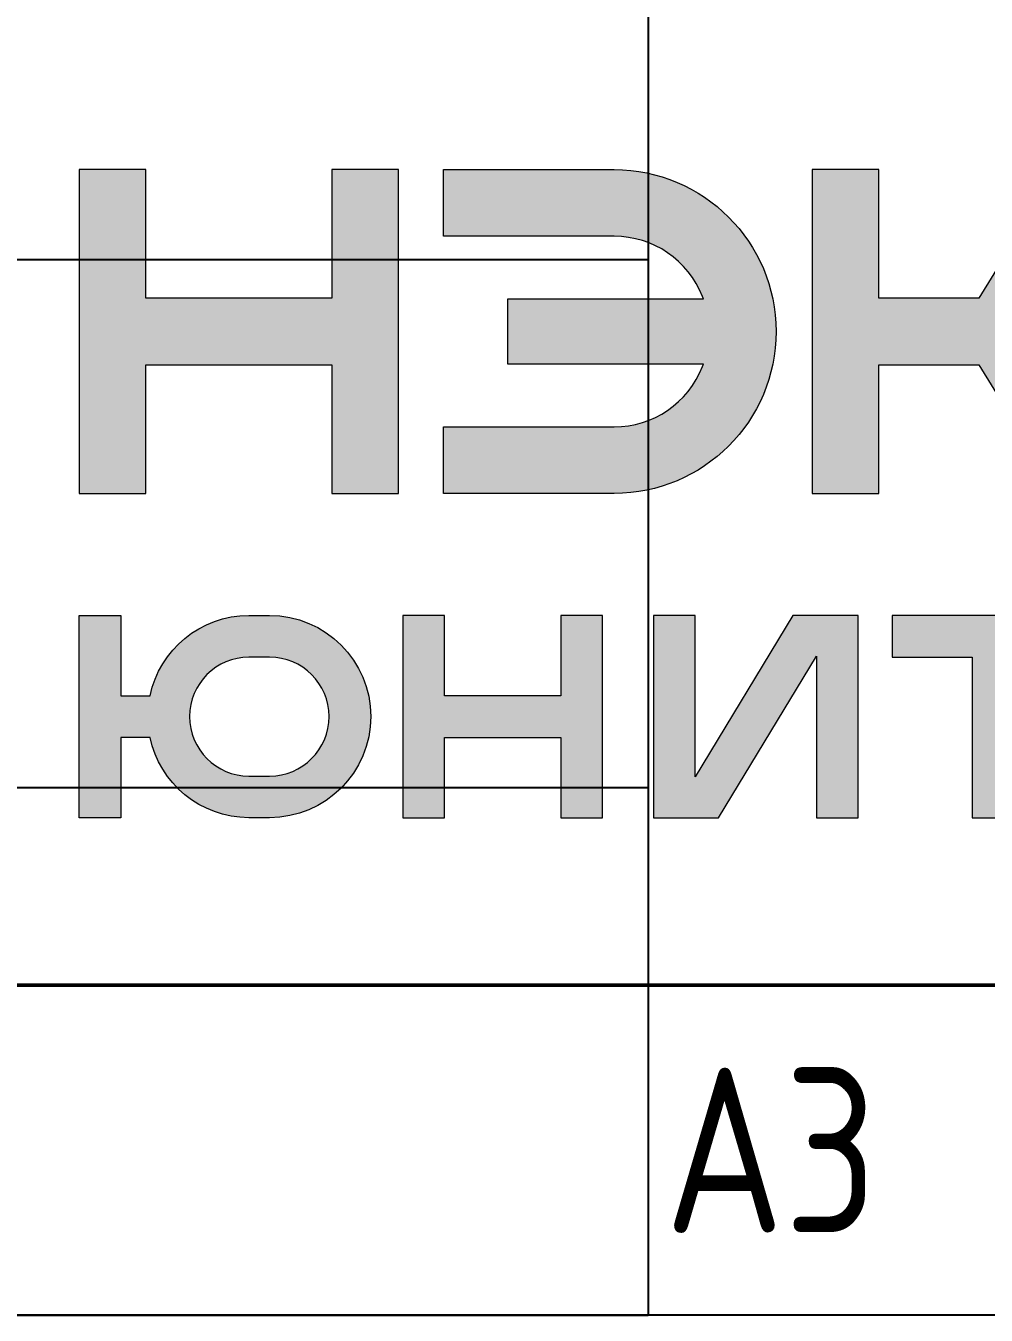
# Model space of a CAD drawing. Header units: millimetres. Extents: x -1117 to 5846, y -90 to 586.
# Drawn here: x 385.32 to 399.88, y 0 to 19.54 of the extents above; entities that cross this region are included whole.
import ezdxf

# ---------------------------------------------------------------- set-up
doc = ezdxf.new("R2010")
doc.units = ezdxf.units.MM
doc.styles.add('2.5_ISOCPEUR', font='isocpeur.ttf', dxfattribs={"width": 0.9, "height": 2.5})
doc.styles.add('Gost_type_A', font='GOST_A.TTF')

# ---------------------------------------------------------------- blocks, each defined once
blk = doc.blocks.new('Формат_А3')
blk.add_lwpolyline([(-420, 297), (0, 297), (0, 0), (-420, 0)], close=True)
at = {"lineweight": 50}
blk.add_lwpolyline([(-400, 292), (-5, 292), (-5, 5), (-400, 5)], close=True, dxfattribs=at)
blk = doc.blocks.new('*U20')
at = {"lineweight": 0, "true_color": 0x141414}
h = blk.add_hatch(color=250, dxfattribs=at)
h.dxf.hatch_style = 1
h.paths.add_polyline_path([(0.966, 4.863), (-0.046, 4.863), (-0.046, 2.914), (-2.865, 2.914), (-2.865, 4.863), (-3.876, 4.863), (-3.876, -0.046), (-2.865, -0.046), (-2.865, 1.903), (-0.046, 1.903), (-0.046, -0.046), (0.966, -0.046)])
h = blk.add_hatch(color=250, dxfattribs=at)
h.dxf.hatch_style = 1
edge = h.paths.add_edge_path()
edge.add_spline(control_points=[(6.69, 2.409), (6.69, 3.762), (5.588, 4.863), (4.235, 4.863), (4.235, 4.863), (3.588, 4.863), (2.941, 4.863)], knot_values=[0, 0, 0, 0, 1, 1, 1, 1.5, 1.5, 1.5, 1.5], degree=3, periodic=0)
edge.add_spline(control_points=[(2.941, 4.863), (2.294, 4.863), (1.647, 4.863), (1.647, 4.863), (1.647, 4.863), (1.647, 4.611), (1.647, 4.358)], knot_values=[1.5, 1.5, 1.5, 1.5, 2, 2, 2, 2.5, 2.5, 2.5, 2.5], degree=3, periodic=0)
edge.add_spline(control_points=[(1.647, 4.358), (1.647, 4.105), (1.647, 3.852), (1.647, 3.852), (1.647, 3.852), (4.235, 3.852), (4.235, 3.852)], knot_values=[2.5, 2.5, 2.5, 2.5, 3, 3, 3, 4, 4, 4, 4], degree=3, periodic=0)
edge.add_spline(control_points=[(4.235, 3.852), (4.83, 3.852), (5.356, 3.494), (5.576, 2.939), (5.576, 2.939), (5.58, 2.93), (5.583, 2.921)], knot_values=[4, 4, 4, 4, 5, 5, 5, 5.5, 5.5, 5.5, 5.5], degree=3, periodic=0)
edge.add_spline(control_points=[(5.583, 2.921), (5.587, 2.912), (5.591, 2.903), (5.591, 2.903), (5.591, 2.903), (4.849, 2.903), (4.107, 2.903)], knot_values=[5.5, 5.5, 5.5, 5.5, 6, 6, 6, 6.5, 6.5, 6.5, 6.5], degree=3, periodic=0)
edge.add_spline(control_points=[(4.107, 2.903), (3.366, 2.903), (2.624, 2.903), (2.624, 2.903), (2.624, 2.903), (2.624, 2.656), (2.624, 2.409)], knot_values=[6.5, 6.5, 6.5, 6.5, 7, 7, 7, 7.5, 7.5, 7.5, 7.5], degree=3, periodic=0)
edge.add_spline(control_points=[(2.624, 2.409), (2.624, 2.162), (2.624, 1.915), (2.624, 1.915), (2.624, 1.915), (3.366, 1.915), (4.107, 1.915)], knot_values=[7.5, 7.5, 7.5, 7.5, 8, 8, 8, 8.5, 8.5, 8.5, 8.5], degree=3, periodic=0)
edge.add_spline(control_points=[(4.107, 1.915), (4.849, 1.915), (5.591, 1.915), (5.591, 1.915), (5.591, 1.915), (5.576, 1.879), (5.576, 1.879)], knot_values=[8.5, 8.5, 8.5, 8.5, 9, 9, 9, 10, 10, 10, 10], degree=3, periodic=0)
edge.add_spline(control_points=[(5.576, 1.879), (5.356, 1.324), (4.83, 0.965), (4.235, 0.965), (4.235, 0.965), (3.588, 0.965), (2.941, 0.965)], knot_values=[10, 10, 10, 10, 11, 11, 11, 11.5, 11.5, 11.5, 11.5], degree=3, periodic=0)
edge.add_spline(control_points=[(2.941, 0.965), (2.294, 0.965), (1.647, 0.965), (1.647, 0.965), (1.647, 0.965), (1.647, 0.712), (1.647, 0.46)], knot_values=[11.5, 11.5, 11.5, 11.5, 12, 12, 12, 12.5, 12.5, 12.5, 12.5], degree=3, periodic=0)
edge.add_spline(control_points=[(1.647, 0.46), (1.647, 0.207), (1.647, -0.046), (1.647, -0.046), (1.647, -0.046), (4.235, -0.046), (4.235, -0.046)], knot_values=[12.5, 12.5, 12.5, 12.5, 13, 13, 13, 14, 14, 14, 14], degree=3, periodic=0)
edge.add_spline(control_points=[(4.235, -0.046), (5.588, -0.046), (6.69, 1.055), (6.69, 2.409)], knot_values=[14, 14, 14, 14, 15, 15, 15, 15], degree=3, periodic=0)
h = blk.add_hatch(color=250, dxfattribs=at)
h.dxf.hatch_style = 1
h.paths.add_polyline_path([(10.703, 2.409), (12.211, 4.863), (10.964, 4.863), (9.766, 2.914), (8.249, 2.914), (8.249, 4.863), (7.238, 4.863), (7.238, -0.046), (8.249, -0.046), (8.249, 1.903), (9.766, 1.903), (10.964, -0.046), (12.211, -0.046)])
h = blk.add_hatch(color=250, dxfattribs=at)
h.dxf.hatch_style = 1
edge = h.paths.add_edge_path(flags=16)
edge.add_spline(control_points=[(-1.301, -2.526), (-1.301, -2.526), (-0.988, -2.526), (-0.988, -2.526), (-0.491, -2.526), (-0.087, -2.93), (-0.087, -3.427), (-0.087, -3.923), (-0.492, -4.328), (-0.988, -4.328), (-0.988, -4.328), (-1.301, -4.328), (-1.301, -4.328), (-1.798, -4.328), (-2.202, -3.923), (-2.202, -3.427), (-2.202, -2.93), (-1.797, -2.526), (-1.301, -2.526)], knot_values=[0, 0, 0, 0, 1, 1, 1, 2, 2, 2, 3, 3, 3, 4, 4, 4, 5, 5, 5, 6, 6, 6, 6], degree=3, periodic=0)
edge = h.paths.add_edge_path()
edge.add_spline(control_points=[(-3.245, -3.743), (-3.245, -3.743), (-2.801, -3.743), (-2.801, -3.743), (-2.655, -4.437), (-2.038, -4.96), (-1.301, -4.96), (-1.301, -4.96), (-0.988, -4.96), (-0.988, -4.96), (-0.143, -4.96), (0.545, -4.272), (0.545, -3.427), (0.545, -2.582), (-0.143, -1.894), (-0.988, -1.894), (-0.988, -1.894), (-1.301, -1.894), (-1.301, -1.894), (-2.038, -1.894), (-2.655, -2.416), (-2.801, -3.111), (-2.801, -3.111), (-3.245, -3.111), (-3.245, -3.111), (-3.245, -3.111), (-3.245, -1.894), (-3.245, -1.894), (-3.245, -1.894), (-3.876, -1.894), (-3.876, -1.894), (-3.876, -1.894), (-3.876, -4.96), (-3.876, -4.96), (-3.876, -4.96), (-3.245, -4.96), (-3.245, -4.96), (-3.245, -4.96), (-3.245, -3.743), (-3.245, -3.743)], knot_values=[0, 0, 0, 0, 1, 1, 1, 2, 2, 2, 3, 3, 3, 4, 4, 4, 5, 5, 5, 6, 6, 6, 7, 7, 7, 8, 8, 8, 9, 9, 9, 10, 10, 10, 11, 11, 11, 12, 12, 12, 13, 13, 13, 13], degree=3, periodic=0)
h = blk.add_hatch(color=250, dxfattribs=at)
h.dxf.hatch_style = 1
h.paths.add_polyline_path([(4.056, -1.894), (3.425, -1.894), (3.425, -3.111), (1.664, -3.111), (1.664, -1.894), (1.032, -1.894), (1.032, -4.96), (1.664, -4.96), (1.664, -3.743), (3.425, -3.743), (3.425, -4.96), (4.056, -4.96)])
h = blk.add_hatch(color=250, dxfattribs=at)
h.dxf.hatch_style = 1
h.paths.add_polyline_path([(7.304, -2.513), (7.304, -4.96), (7.936, -4.96), (7.936, -1.894), (6.946, -1.894), (5.461, -4.342), (5.461, -1.894), (4.829, -1.894), (4.829, -4.96), (5.818, -4.96)])
h = blk.add_hatch(color=250, dxfattribs=at)
h.dxf.hatch_style = 1
h.paths.add_polyline_path([(10.296, -2.526), (11.514, -2.526), (11.514, -1.894), (8.448, -1.894), (8.448, -2.526), (9.665, -2.526), (9.665, -4.96), (10.296, -4.96)])
at = {"color": 250, "lineweight": 0, "true_color": 0x141414}
for points in [[(0.966, -0.046), (0.966, 4.863), (-0.046, 4.863), (-0.046, 2.914), (-2.865, 2.914), (-2.865, 4.863), (-3.876, 4.863), (-3.876, -0.046), (-2.865, -0.046), (-2.865, 1.903), (-0.046, 1.903), (-0.046, -0.046), (0.966, -0.046)], [(12.211, 4.863), (10.964, 4.863), (9.766, 2.914), (8.249, 2.914), (8.249, 4.863), (7.238, 4.863), (7.238, -0.046), (8.249, -0.046), (8.249, 1.903), (9.766, 1.903), (10.964, -0.046), (12.211, -0.046), (10.703, 2.409), (12.211, 4.863)], [(1.664, -1.894), (1.032, -1.894), (1.032, -4.96), (1.664, -4.96), (1.664, -3.743), (3.425, -3.743), (3.425, -4.96), (4.056, -4.96), (4.056, -1.894), (3.425, -1.894), (3.425, -3.111), (1.664, -3.111), (1.664, -1.894)], [(7.304, -4.96), (7.936, -4.96), (7.936, -1.894), (6.946, -1.894), (5.461, -4.342), (5.461, -1.894), (4.829, -1.894), (4.829, -4.96), (5.818, -4.96), (7.304, -2.513), (7.304, -4.96)], [(11.514, -1.894), (8.448, -1.894), (8.448, -2.526), (9.665, -2.526), (9.665, -4.96), (10.296, -4.96), (10.296, -2.526), (11.514, -2.526), (11.514, -1.894)]]:
    blk.add_lwpolyline(points, dxfattribs=at)
for points, knots in [([(6.69, 2.409), (6.69, 3.762), (5.588, 4.863), (4.235, 4.863), (4.235, 4.863), (1.647, 4.863), (1.647, 4.863), (1.647, 4.863), (1.647, 3.852), (1.647, 3.852), (1.647, 3.852), (4.235, 3.852), (4.235, 3.852), (4.83, 3.852), (5.356, 3.494), (5.576, 2.939), (5.576, 2.939), (5.591, 2.903), (5.591, 2.903), (5.591, 2.903), (2.624, 2.903), (2.624, 2.903), (2.624, 2.903), (2.624, 1.915), (2.624, 1.915), (2.624, 1.915), (5.591, 1.915), (5.591, 1.915), (5.591, 1.915), (5.576, 1.879), (5.576, 1.879), (5.356, 1.324), (4.83, 0.965), (4.235, 0.965), (4.235, 0.965), (1.647, 0.965), (1.647, 0.965), (1.647, 0.965), (1.647, -0.046), (1.647, -0.046), (1.647, -0.046), (4.235, -0.046), (4.235, -0.046), (5.588, -0.046), (6.69, 1.055), (6.69, 2.409)], [0, 0, 0, 0, 1, 1, 1, 2, 2, 2, 3, 3, 3, 4, 4, 4, 5, 5, 5, 6, 6, 6, 7, 7, 7, 8, 8, 8, 9, 9, 9, 10, 10, 10, 11, 11, 11, 12, 12, 12, 13, 13, 13, 14, 14, 14, 15, 15, 15, 15]), ([(-3.245, -3.743), (-3.245, -3.743), (-2.801, -3.743), (-2.801, -3.743), (-2.655, -4.437), (-2.038, -4.96), (-1.301, -4.96), (-1.301, -4.96), (-0.988, -4.96), (-0.988, -4.96), (-0.143, -4.96), (0.545, -4.272), (0.545, -3.427), (0.545, -2.582), (-0.143, -1.894), (-0.988, -1.894), (-0.988, -1.894), (-1.301, -1.894), (-1.301, -1.894), (-2.038, -1.894), (-2.655, -2.416), (-2.801, -3.111), (-2.801, -3.111), (-3.245, -3.111), (-3.245, -3.111), (-3.245, -3.111), (-3.245, -1.894), (-3.245, -1.894), (-3.245, -1.894), (-3.876, -1.894), (-3.876, -1.894), (-3.876, -1.894), (-3.876, -4.96), (-3.876, -4.96), (-3.876, -4.96), (-3.245, -4.96), (-3.245, -4.96), (-3.245, -4.96), (-3.245, -3.743), (-3.245, -3.743)], [0, 0, 0, 0, 1, 1, 1, 2, 2, 2, 3, 3, 3, 4, 4, 4, 5, 5, 5, 6, 6, 6, 7, 7, 7, 8, 8, 8, 9, 9, 9, 10, 10, 10, 11, 11, 11, 12, 12, 12, 13, 13, 13, 13]), ([(-1.301, -2.526), (-1.301, -2.526), (-0.988, -2.526), (-0.988, -2.526), (-0.491, -2.526), (-0.087, -2.93), (-0.087, -3.427), (-0.087, -3.923), (-0.492, -4.328), (-0.988, -4.328), (-0.988, -4.328), (-1.301, -4.328), (-1.301, -4.328), (-1.798, -4.328), (-2.202, -3.923), (-2.202, -3.427), (-2.202, -2.93), (-1.797, -2.526), (-1.301, -2.526)], [0, 0, 0, 0, 1, 1, 1, 2, 2, 2, 3, 3, 3, 4, 4, 4, 5, 5, 5, 6, 6, 6, 6])]:
    blk.add_open_spline(points, degree=3, knots=knots, dxfattribs=at)
blk = doc.blocks.new('Штамп большой нижний')
at = {"lineweight": 50}
blk.add_lwpolyline([(-50, 15), (0, 15), (0, 0), (-50, 0)], close=True, dxfattribs=at)
blk.add_blockref('*U20', (-25, 7.5))
blk = doc.blocks.new('*T49')
at = {"color": 0, "linetype": 'ByBlock', "lineweight": -2, "transparency": 16777216}
for p, q in [((0, 0), (185, 0)), ((0, 0), (0, -262.889)), ((20, 0), (20, -23)), ((130, 0), (130, -262.889)), ((140, 0), (140, -262.889)), ((185, 0), (185, -262.889)), ((0, -15), (185, -15)), ((20, -23), (185, -23)), ((20, -23), (20, -55)), ((20, -31), (185, -31)), ((20, -39), (185, -39)), ((20, -47), (185, -47)), ((0, -55), (185, -55)), ((20, -55), (20, -110.889)), ((0, -65.167), (185, -65.167)), ((0, -75.583), (185, -75.583)), ((0, -85.25), (20, -85.25)), ((20, -85.25), (130, -85.25)), ((130, -85.25), (185, -85.25)), ((0, -93.25), (185, -93.25)), ((0, -102.889), (185, -102.889)), ((20, -110.889), (185, -110.889)), ((20, -110.889), (20, -142.889)), ((20, -118.889), (185, -118.889)), ((20, -126.889), (185, -126.889)), ((20, -134.889), (185, -134.889)), ((0, -142.889), (185, -142.889)), ((20, -142.889), (20, -150.889)), ((20, -150.889), (185, -150.889)), ((20, -150.889), (20, -190.889)), ((20, -158.889), (185, -158.889)), ((20, -166.889), (185, -166.889)), ((20, -174.889), (185, -174.889)), ((20, -182.889), (140, -182.889)), ((140, -182.889), (185, -182.889)), ((0, -190.889), (185, -190.889)), ((20, -190.889), (20, -198.889)), ((20, -198.889), (185, -198.889)), ((20, -198.889), (20, -214.889)), ((20, -206.889), (185, -206.889)), ((0, -214.889), (185, -214.889)), ((20, -214.889), (20, -262.889)), ((0, -222.889), (185, -222.889)), ((0, -230.889), (185, -230.889)), ((0, -238.889), (185, -238.889)), ((0, -246.889), (185, -246.889)), ((0, -254.889), (185, -254.889)), ((0, -262.889), (185, -262.889))]:
    blk.add_line(p, q, dxfattribs=at)
at = {"transparency": 16777216, "char_height": 2.5, "style": '2.5_ISOCPEUR'}
for s, insert, width, attachment_point in [('Поз. обозначение', (10, -7.5), 17, 5), ('Примечание', (162.5, -7.5), 42, 5), ('Наименование', (75, -7.5), 107, 5), ('Кол.', (135, -7.5), 7, 5), ('Маркировочная планка (1-10) (2,4.6,8,10; 1,3,5,7,9), 86401256 KPX 8/10-8,2', (21.5, -43), 107, 4), ('4', (135, -43), 7, 5), ('Маркировочная планка (1-10) (10,8,6,4,2; 9,7,5,3,1), 86401256 KPX 8/10-8,2', (21.5, -51), 107, 4), ('4', (135, -51), 7, 5), ('Выключатель путевой ВВП11-10Б313-20У311,                               ТУ 3428-155-00216823-2005, ВНИИР', (21.5, -60.083), 107, 4), ('2', (135, -60.083), 7, 5), ('Блок-приставка конденсаторная ЮНИТ-БК-02,                            ТУ 27.12.31-601-61775353-2016, {\\C0;ООО Юнител Инжиниринг}', (21.5, -70.375), 107, 4), ('2', (135, -70.375), 7, 5), ('входит в состав{\\C0; EL1;\\Pм}', (162.5, -80.417), 42, 5), ('Kлемма с размыкателем КНИВ 6-2-Т, 13100000, СТЭЗ', (21.5, -106.889), 107, 4), ('80', (135, -106.889), 7, 5), ('Концевая крышка К-КНИВ 6-2, 13100011, СТЭЗ', (21.5, -114.889), 107, 4), ('13', (135, -114.889), 7, 5), ('Перемычка ПС 2-8, 15000020, СТЭЗ', (21.5, -122.889), 107, 4), ('7', (135, -122.889), 7, 5), ('Перемычка коммутационная SBP 6-T 2-8, 3070321, СТЭЗ', (21.5, -130.889), 107, 4), ('21', (135, -130.889), 7, 5), ('1', (135, -138.889), 7, 5), ('262', (135, -146.889), 7, 5), ('{\\C256;25}', (135, -154.889), 7, 5), ('33', (135, -162.889), 7, 5), ('X:57-X:281, X:306-X:342', (10, -166.889), 17, 5), ('Перемычка ПС 3-6, 15000011, СТЭЗ', (21.5, -170.889), 107, 4), ('1', (135, -170.889), 7, 5), ('Перемычка ПС 10-6, 15000014, СТЭЗ', (21.5, -178.889), 107, 4), ('1', (135, -178.889), 7, 5), ('Маркировочная планка (X:57-X:281, X:306-X:342), 86401217 KPX 6/10-6,2', (21.5, -186.889), 107, 4), ('1', (135, -186.889), 7, 5), ('Клемма проходная PTU 4-MTD-P, 3209540, СТЭЗ', (21.5, -194.889), 107, 4), ('30', (135, -194.889), 7, 5), ('Крышка концевая D-PTU 4-MT, 3209534, СТЭЗ', (21.5, -202.889), 107, 4), ('1', (135, -202.889), 7, 5), ('Маркировочная планка (343-372), 86401217 KPX 6/10-6,2', (21.5, -210.889), 107, 4), ('1', (135, -210.889), 7, 5), ('Держатель маркировки клеммных модулей KLM-A, HNT-090387, Chiku', (21, -218.889), 108, 4), ('35', (135, -218.889), 7, 5), ('Концевой стопор E/UK HNT-090382, Chiku', (21, -226.889), 108, 4), ('37', (135, -226.889), 7, 5)]:
    blk.add_mtext(s, dxfattribs=dict(at, insert=insert, width=width, attachment_point=attachment_point))
at = {"color": 0, "transparency": 16777216, "char_height": 2.5, "style": '2.5_ISOCPEUR'}
for s, insert, width, attachment_point in [('Блок базовый ЭПББ 4+1, 111505, {\\C256;НПП "ЭПРОМ"}', (21.5, -19), 107, 4), ('4', (135, -19), 7, 5), ('{\\C256;Крышка рабочая} ЭПРК 4+1, 121505, {\\C256;НПП "ЭПРОМ"}', (21.5, -27), 107, 4), ('4', (135, -27), 7, 5), ('{\\C256;SG5, SG6, SG9, SG10}', (10, -35), 17, 5), ('Перемычка ПС 2-8, 15000020, СТЭЗ ', (21.5, -35), 107, 4), ('2', (135, -35), 7, 5), ('{\\C256;SQ1, SQ2}', (10, -60.083), 17, 5), ('UZ1, UZ2', (10, -70.375), 17, 5), ('Провод соединительный', (21.5, -80.417), 107, 4), ('WE1', (10, -80.417), 17, 5), ('3', (135, -80.417), 7, 5), ('Провод ПВСнг(А)-LS 2х0,75', (21.5, -89.25), 107, 4), ('WE2', (10, -89.25), 17, 5), ('3', (135, -89.25), 7, 5), ('{\\H0.91667x;Патч-корд экранированный, категории 5е, FTP серый PC-FTP-RJ45-Cat.5e-1,5m-LSZH, 8871c, Cabeus}', (21.5, -98.069), 107, 4), ('{\\C256;WE3, WE4}', (10, -98.069), 17, 5), ('{\\C256;2', (135, -98.069), 7, 5), ('{\\C256;X:1-X:56,    X:282-X:305}', (10, -122.889), 17, 5), ('Крышка концевая D-PTU 4-MT, 3209534, СТЭЗ', (21.5, -154.889), 107, 4), ('Перемычка ПС 2-6, 15000010, СТЭЗ', (21.5, -162.889), 107, 4), ('{\\C256;X:343-X:372}', (10, -202.889), 17, 5)]:
    blk.add_mtext(s, dxfattribs=dict(at, insert=insert, width=width, attachment_point=attachment_point))
at = {"color": 7, "transparency": 16777216, "char_height": 2.5, "width": 107, "attachment_point": 4, "style": '2.5_ISOCPEUR'}
for s, insert in [('Маркировочная планка (1-56, 282-305), 86401256 KPX 8/10-8,2', (21.5, -138.889)), ('Клемма с ножевым размыкателем PTU 4-MT-P, 3209532, СТЭЗ', (21.5, -146.889))]:
    blk.add_mtext(s, dxfattribs=dict(at, insert=insert))

msp = doc.modelspace()

# ---------------------------------------------------------------- block references
at = {"color": 1}
msp.add_blockref('Формат_А3', (420, 0), dxfattribs=at)
for name, p in [('*T49', (209.75, 262.889)), ('Штамп большой нижний', (415, 5))]:
    msp.add_blockref(name, p)

# ---------------------------------------------------------------- texts
at = {"insert": (395, 2.5), "char_height": 2.5, "width": 20, "attachment_point": 4, "style": 'Gost_type_A'}
msp.add_mtext('A3', dxfattribs=at)

doc.saveas('drawing.dxf')
